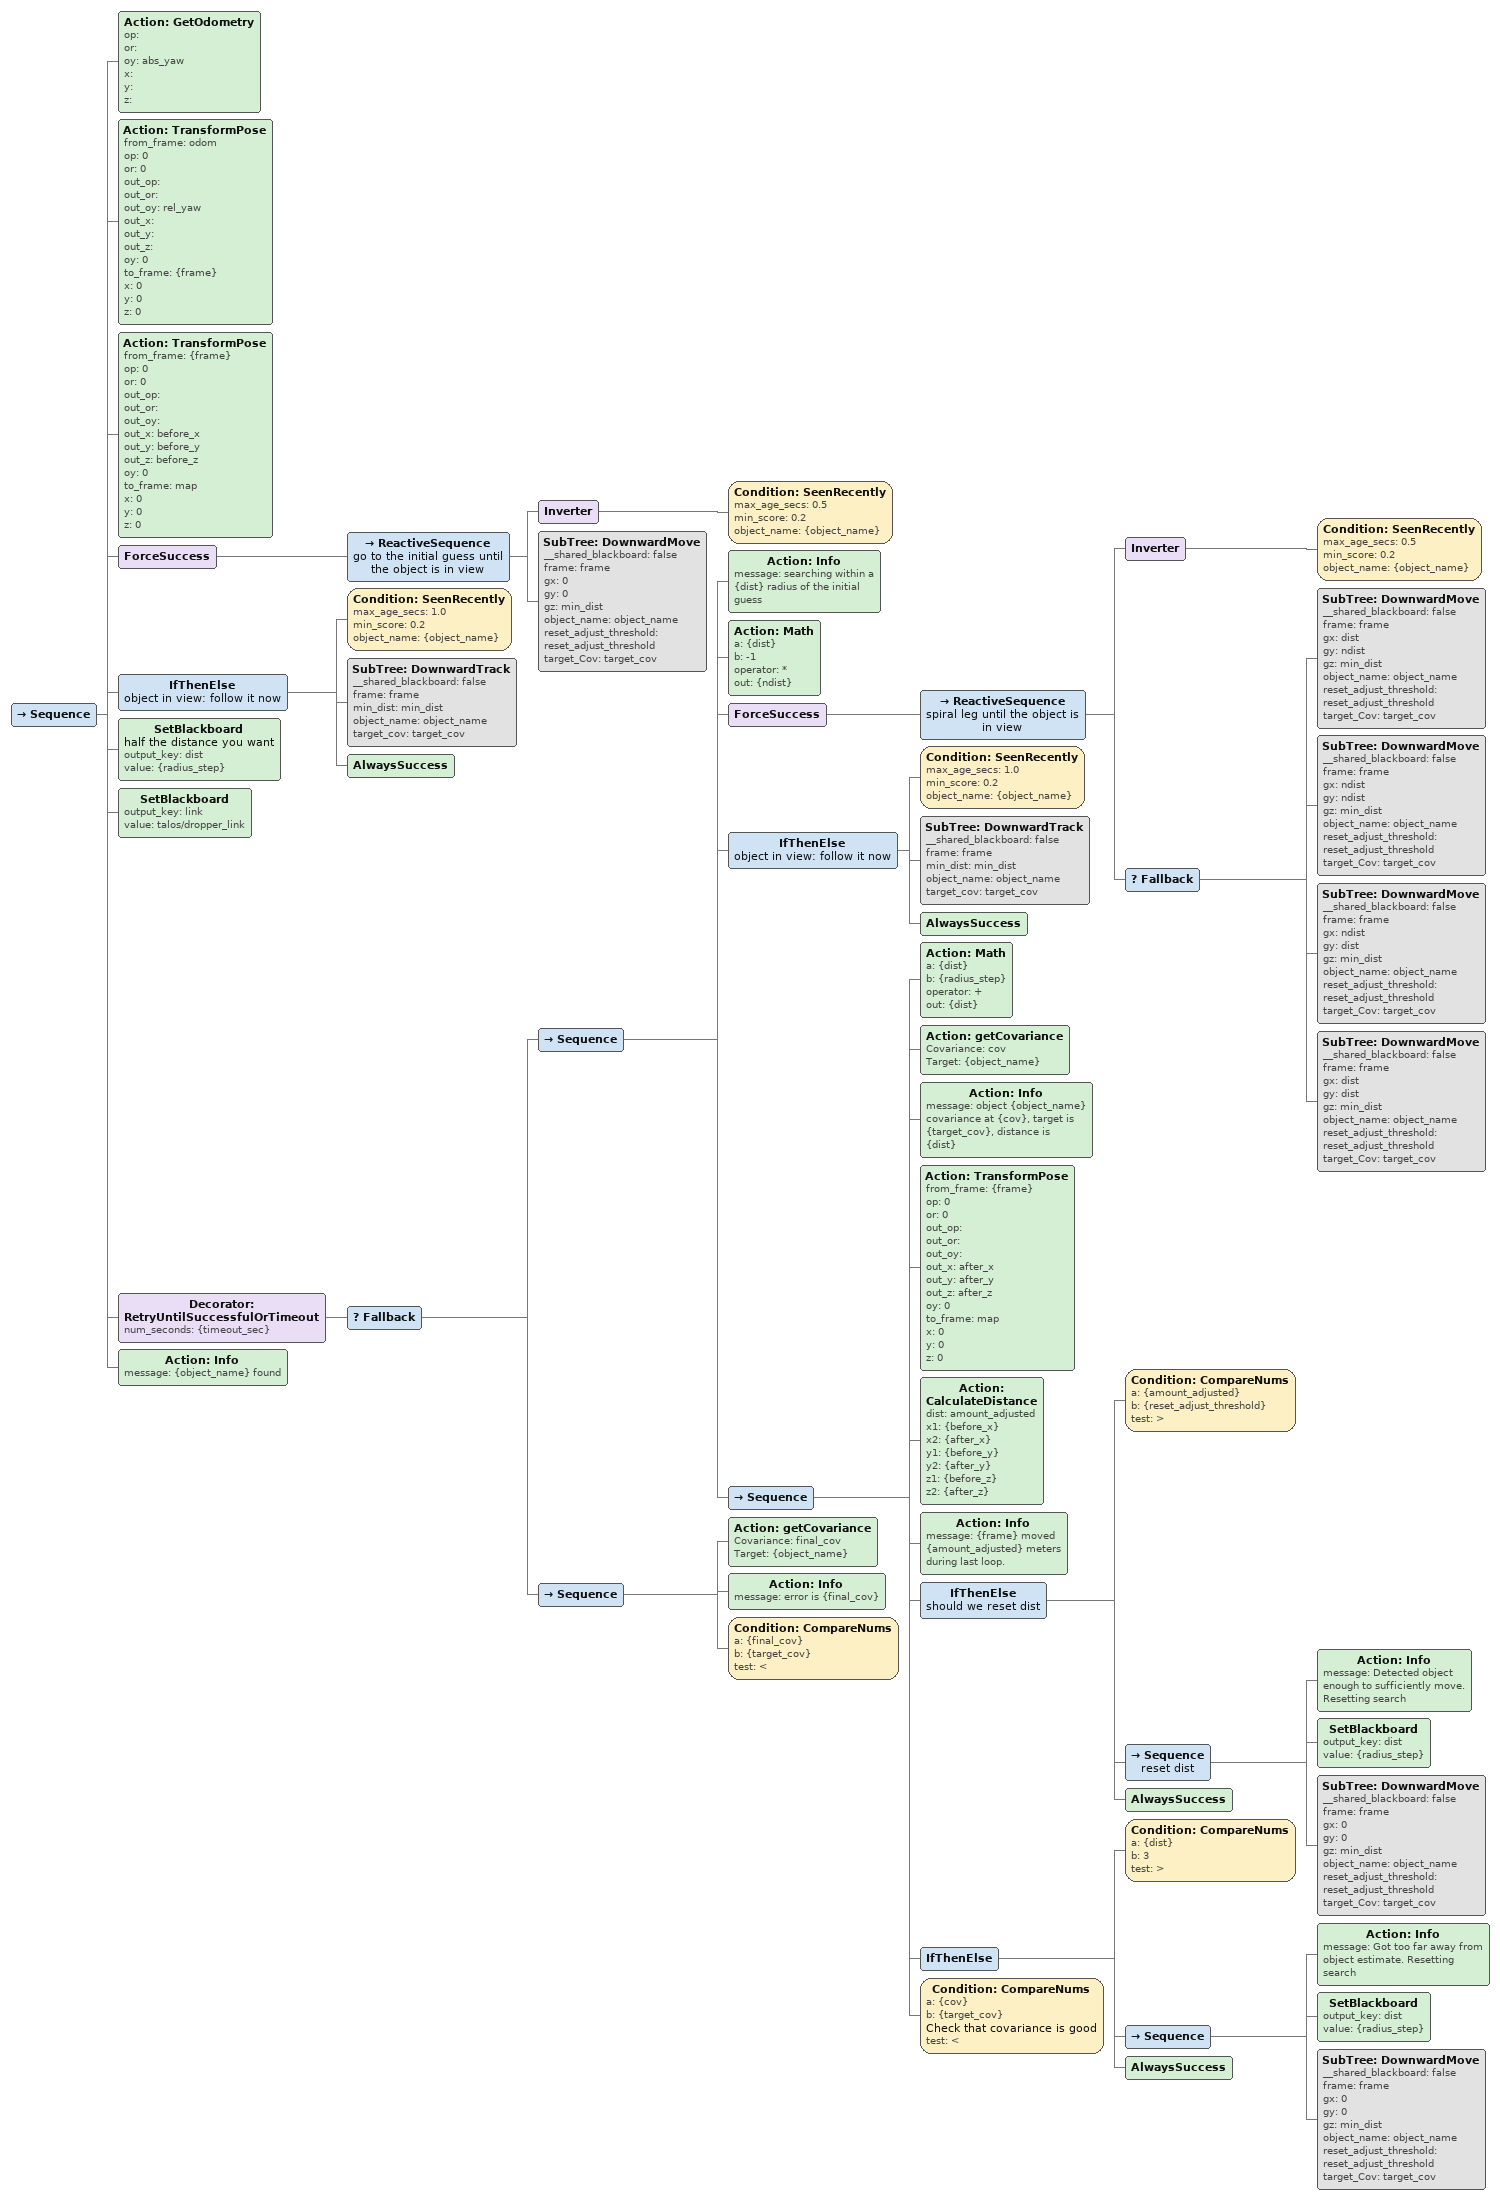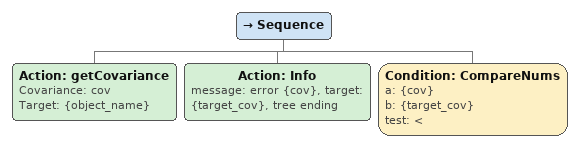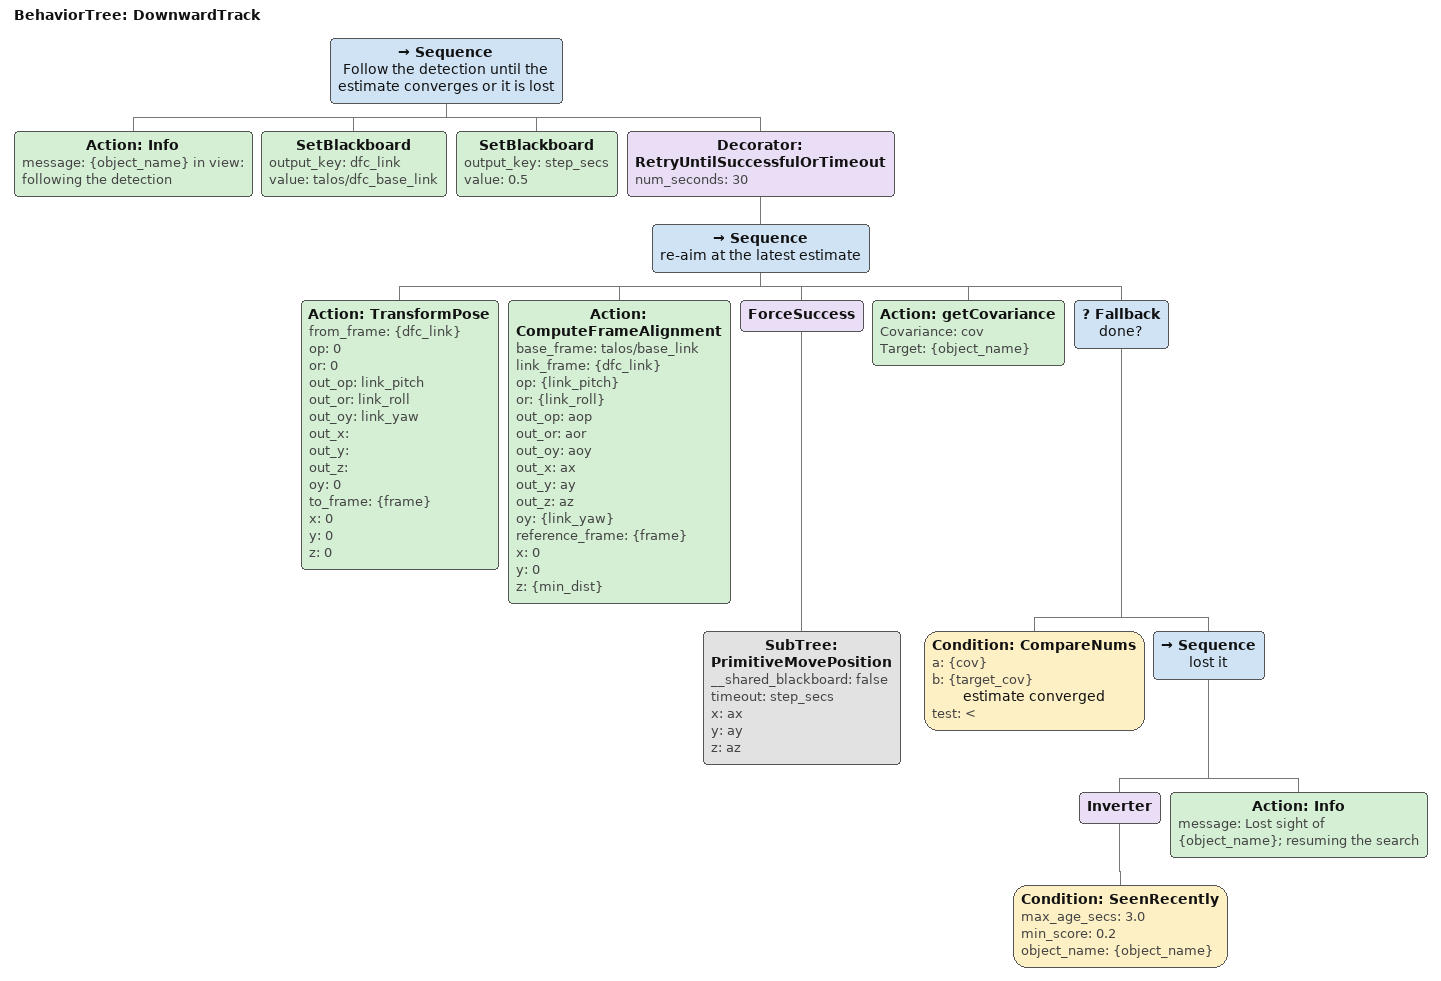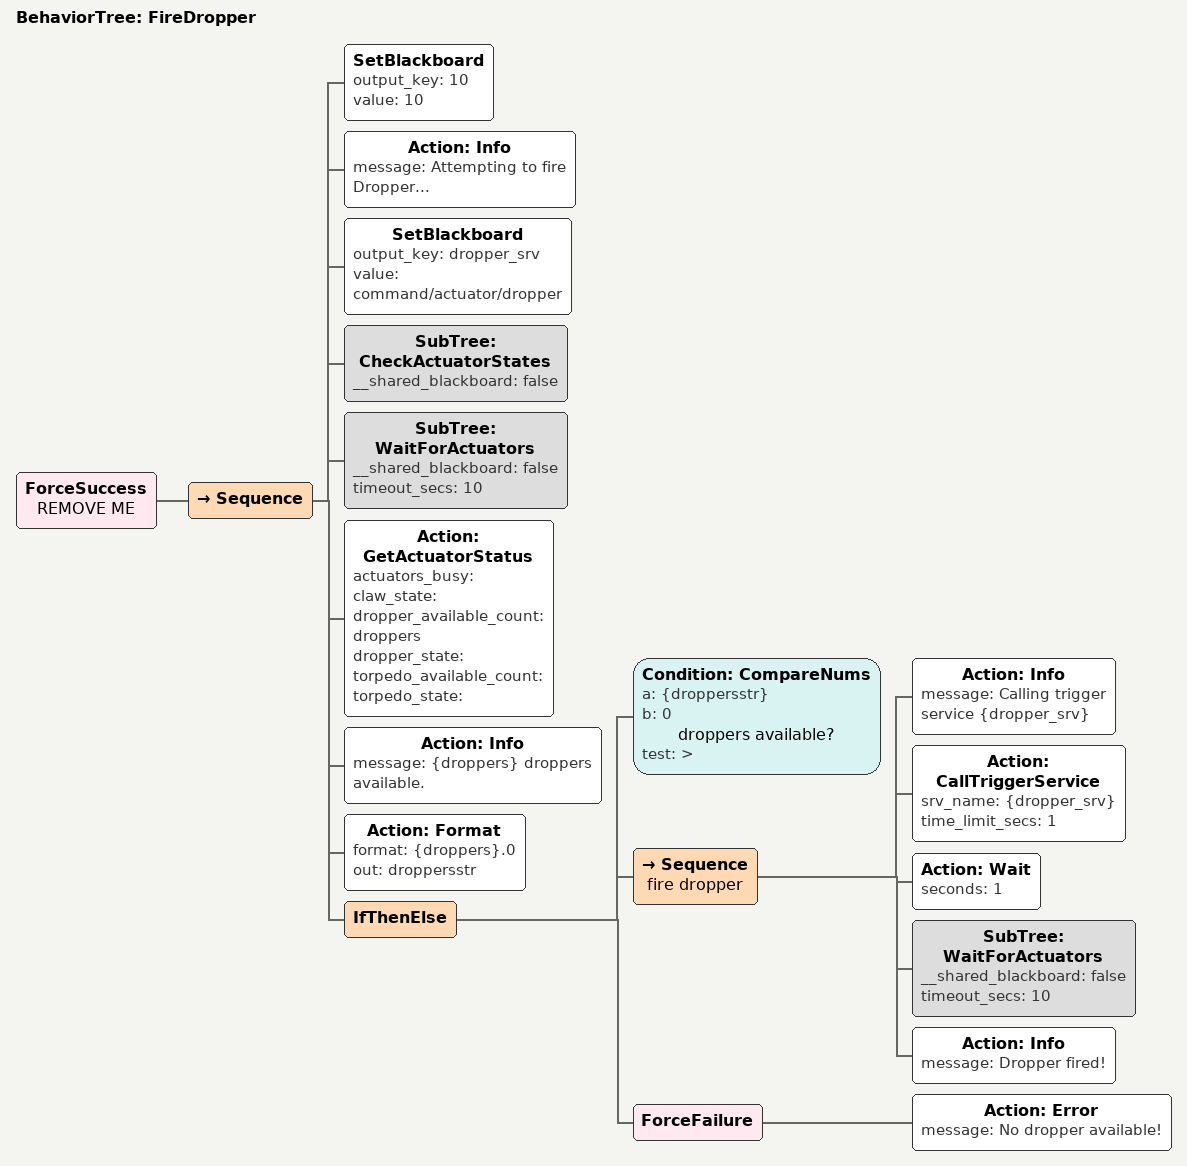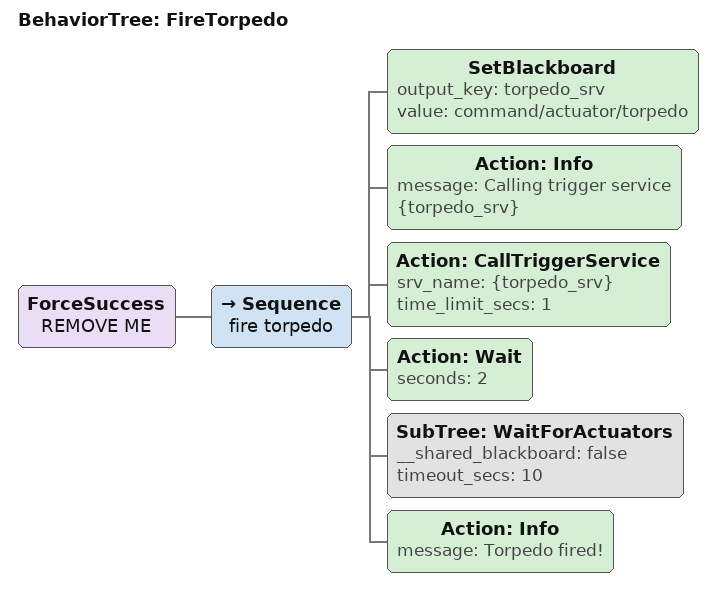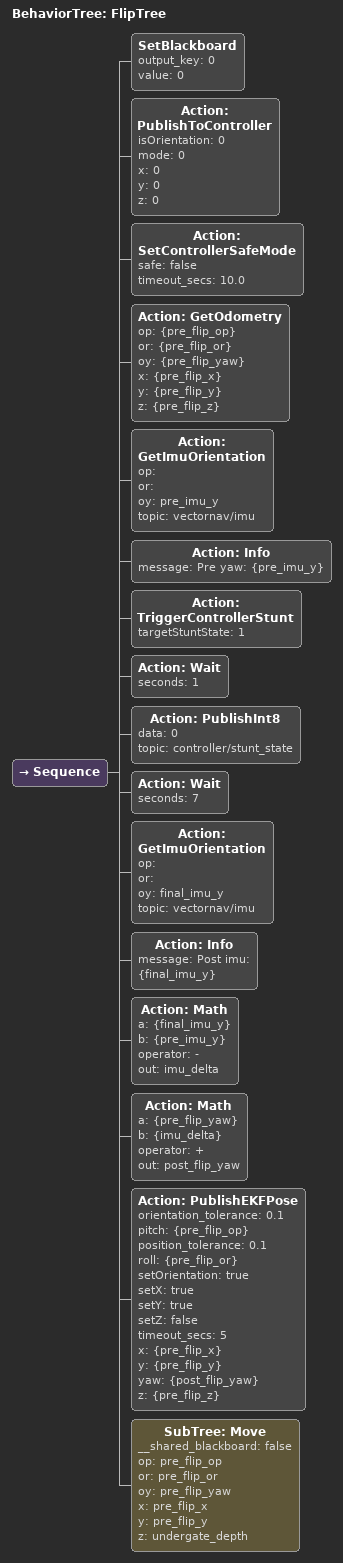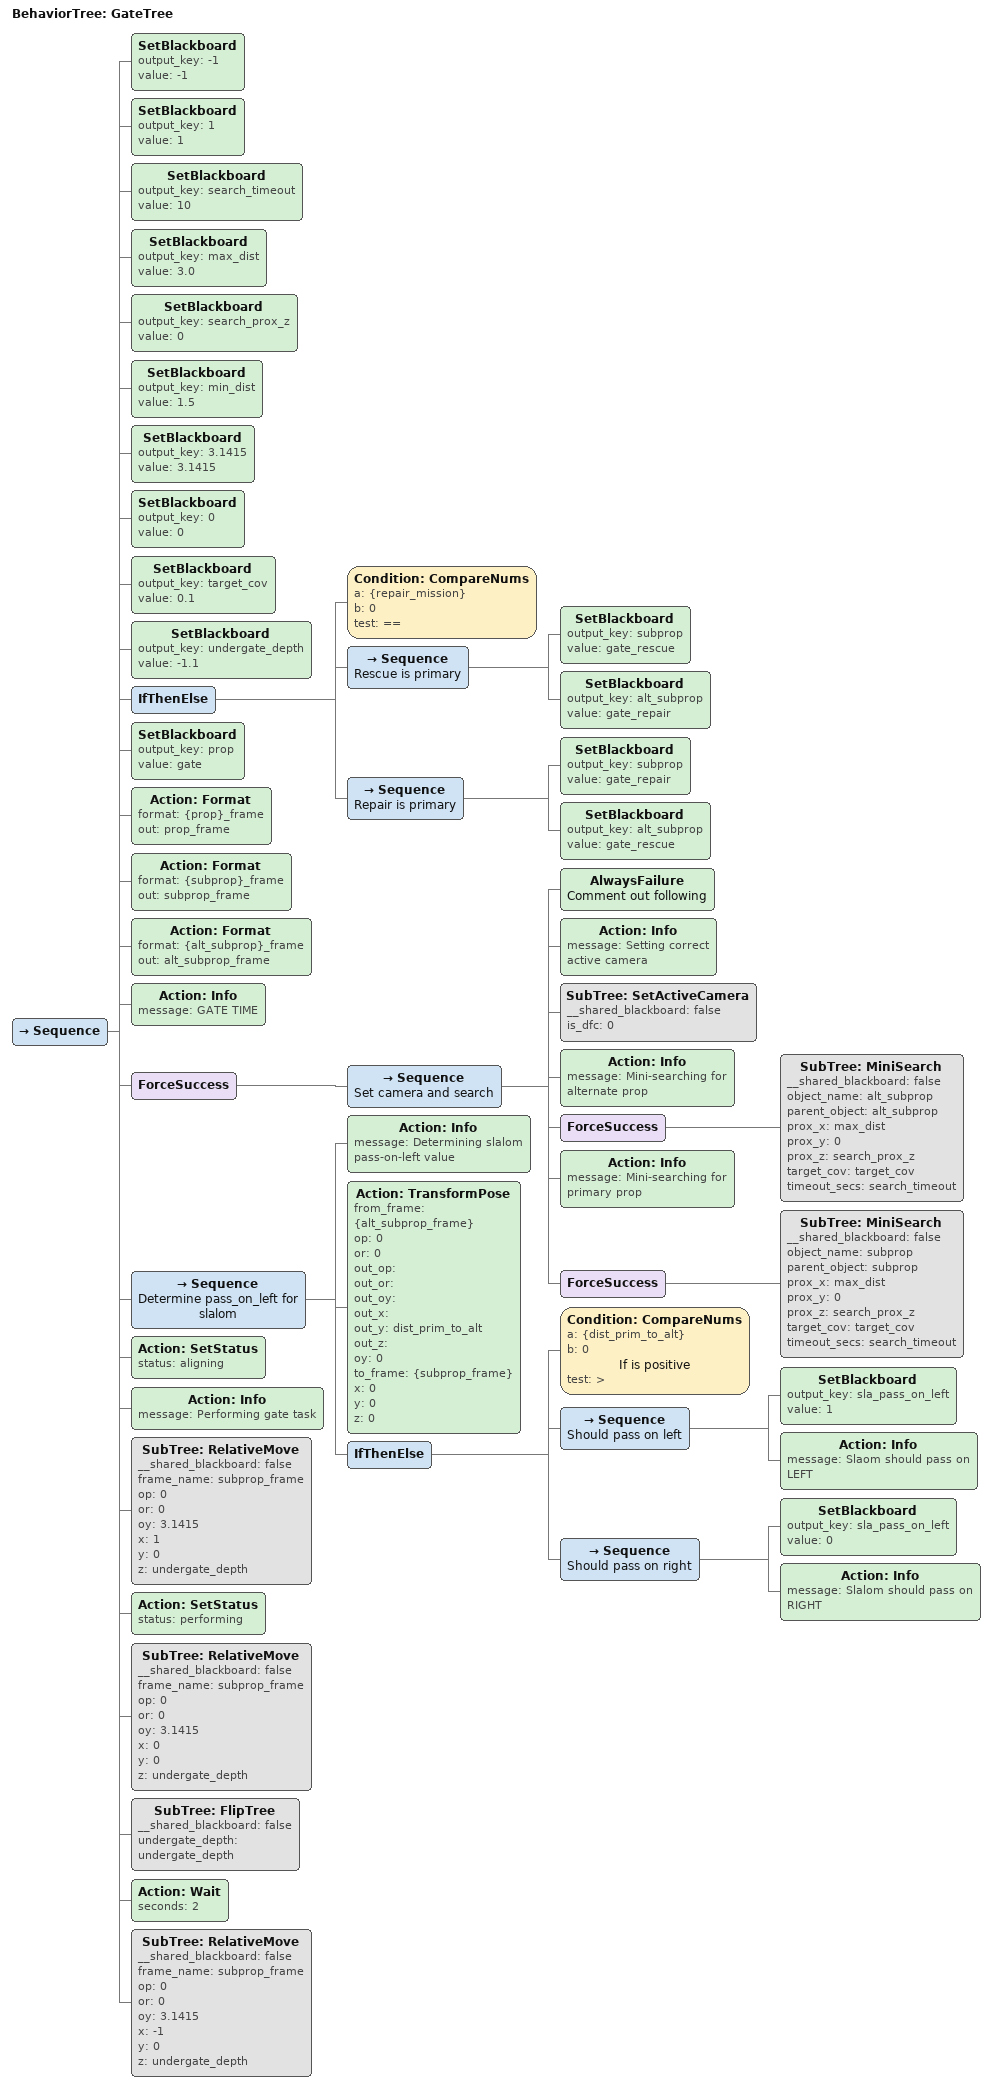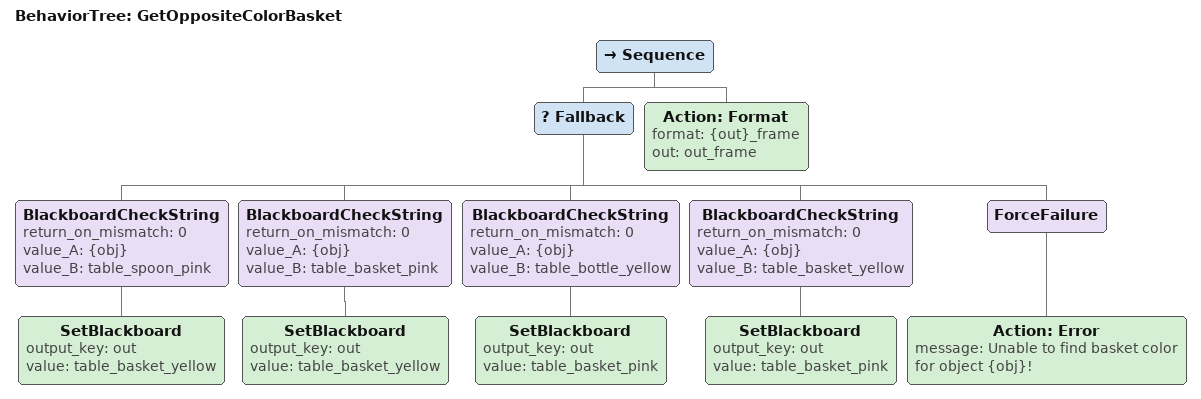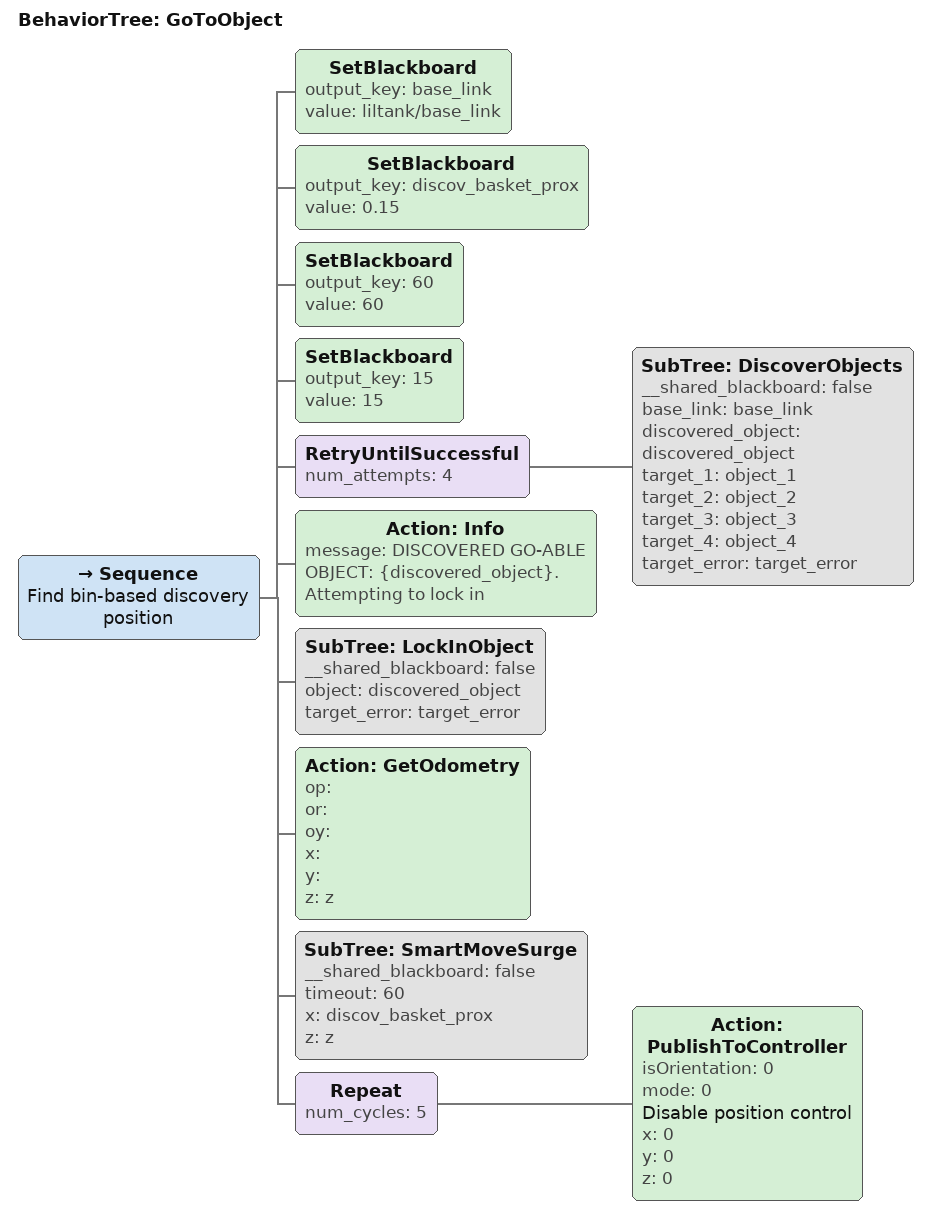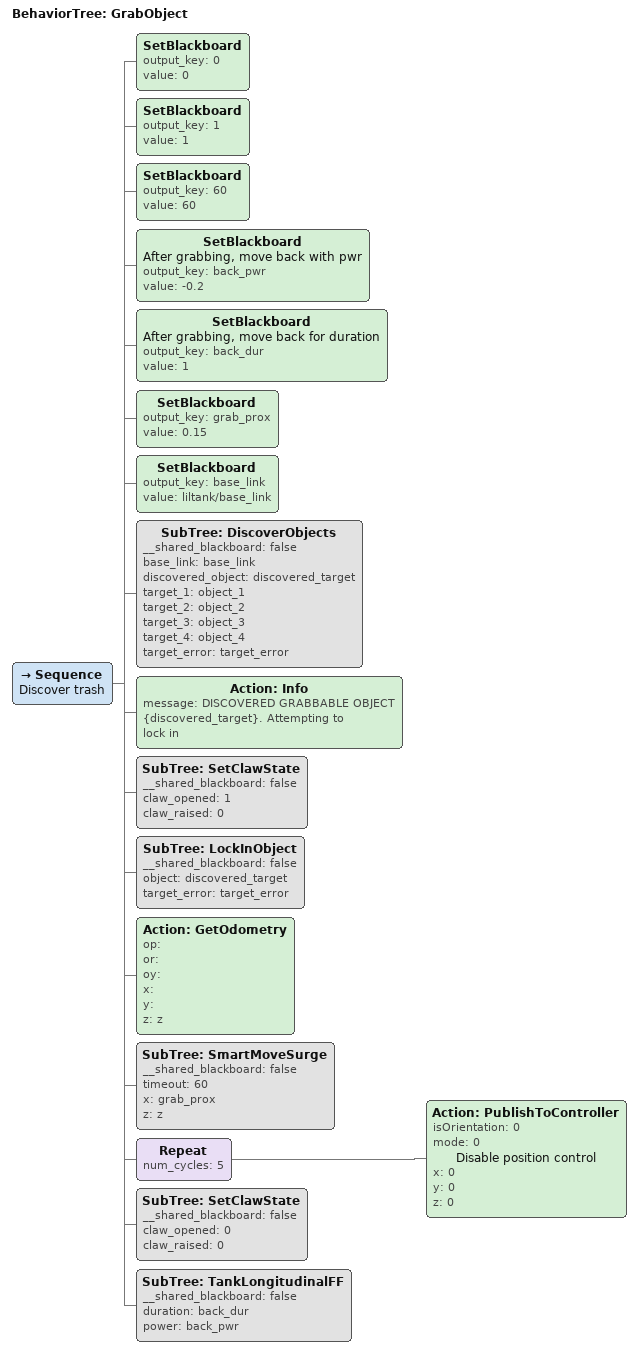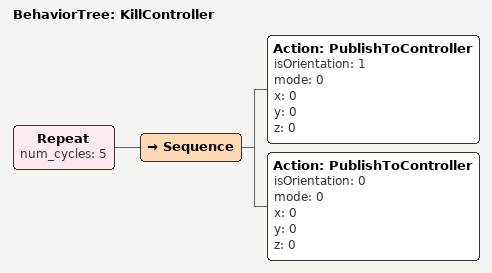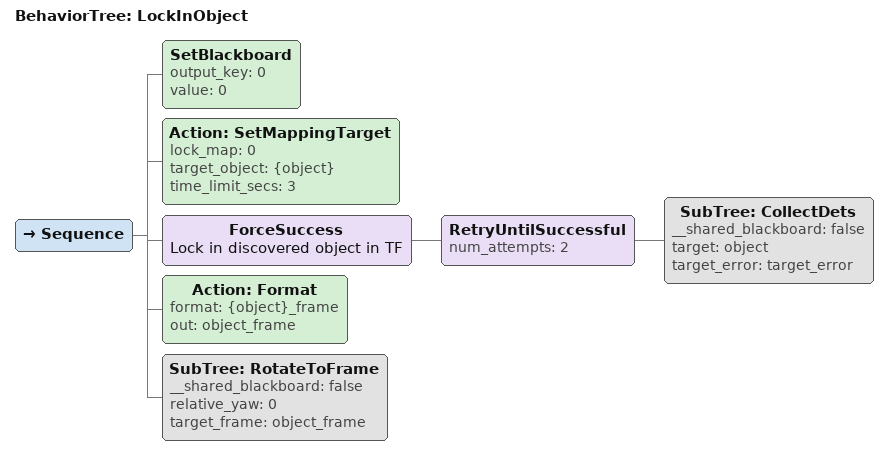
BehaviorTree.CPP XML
<Sequence>
    <Action ID="GetOdometry" op="" or="" oy="abs_yaw" x="" y="" z=""/>
    <Action ID="TransformPose" from_frame="odom" op="0" or="0" out_op="" out_or="" out_oy="rel_yaw" out_x="" out_y="" out_z="" oy="0" to_frame="{frame}" x="0" y="0" z="0"/>
    <Action ID="TransformPose" from_frame="{frame}" op="0" or="0" out_op="" out_or="" out_oy="" out_x="before_x" out_y="before_y" out_z="before_z" oy="0" to_frame="map" x="0" y="0" z="0"/>
    <ForceSuccess>
        <ReactiveSequence name="go to the initial guess until the object is in view">
            <Inverter>
                <Condition ID="SeenRecently" max_age_secs="0.5" min_score="0.2" object_name="{object_name}"/>
            </Inverter>
            <SubTree ID="DownwardMove" __shared_blackboard="false" frame="frame" gx="0" gy="0" gz="min_dist" object_name="object_name" reset_adjust_threshold="reset_adjust_threshold" target_Cov="target_cov"/>
        </ReactiveSequence>
    </ForceSuccess>
    <IfThenElse name="object in view: follow it now">
        <Condition ID="SeenRecently" max_age_secs="1.0" min_score="0.2" object_name="{object_name}"/>
        <SubTree ID="DownwardTrack" __shared_blackboard="false" frame="frame" min_dist="min_dist" object_name="object_name" target_cov="target_cov"/>
        <AlwaysSuccess/>
    </IfThenElse>
    <SetBlackboard name="half the distance you want" output_key="dist" value="{radius_step}"/>
    <SetBlackboard output_key="link" value="talos/dropper_link"/>
    <Decorator ID="RetryUntilSuccessfulOrTimeout" num_seconds="{timeout_sec}">
        <Fallback>
            <Sequence>
                <Action ID="Info" message="searching within a {dist} radius of the initial guess"/>
                <Action ID="Math" a="{dist}" b="-1" operator="*" out="{ndist}"/>
                <ForceSuccess>
                    <ReactiveSequence name="spiral leg until the object is in view">
                        <Inverter>
                            <Condition ID="SeenRecently" max_age_secs="0.5" min_score="0.2" object_name="{object_name}"/>
                        </Inverter>
                        <Fallback>
                            <SubTree ID="DownwardMove" __shared_blackboard="false" frame="frame" gx="dist" gy="ndist" gz="min_dist" object_name="object_name" reset_adjust_threshold="reset_adjust_threshold" target_Cov="target_cov"/>
                            <SubTree ID="DownwardMove" __shared_blackboard="false" frame="frame" gx="ndist" gy="ndist" gz="min_dist" object_name="object_name" reset_adjust_threshold="reset_adjust_threshold" target_Cov="target_cov"/>
                            <SubTree ID="DownwardMove" __shared_blackboard="false" frame="frame" gx="ndist" gy="dist" gz="min_dist" object_name="object_name" reset_adjust_threshold="reset_adjust_threshold" target_Cov="target_cov"/>
                            <SubTree ID="DownwardMove" __shared_blackboard="false" frame="frame" gx="dist" gy="dist" gz="min_dist" object_name="object_name" reset_adjust_threshold="reset_adjust_threshold" target_Cov="target_cov"/>
                        </Fallback>
                    </ReactiveSequence>
                </ForceSuccess>
                <IfThenElse name="object in view: follow it now">
                    <Condition ID="SeenRecently" max_age_secs="1.0" min_score="0.2" object_name="{object_name}"/>
                    <SubTree ID="DownwardTrack" __shared_blackboard="false" frame="frame" min_dist="min_dist" object_name="object_name" target_cov="target_cov"/>
                    <AlwaysSuccess/>
                </IfThenElse>
                <Sequence>
                    <Action ID="Math" a="{dist}" b="{radius_step}" operator="+" out="{dist}"/>
                    <Action Covariance="cov" ID="getCovariance" Target="{object_name}"/>
                    <Action ID="Info" message="object {object_name} covariance at {cov}, target is {target_cov}, distance is {dist}"/>
                    <Action ID="TransformPose" from_frame="{frame}" op="0" or="0" out_op="" out_or="" out_oy="" out_x="after_x" out_y="after_y" out_z="after_z" oy="0" to_frame="map" x="0" y="0" z="0"/>
                    <Action ID="CalculateDistance" dist="amount_adjusted" x1="{before_x}" x2="{after_x}" y1="{before_y}" y2="{after_y}" z1="{before_z}" z2="{after_z}"/>
                    <Action ID="Info" message="{frame} moved {amount_adjusted} meters during last loop."/>
                    <IfThenElse name="should we reset dist">
                        <Condition ID="CompareNums" a="{amount_adjusted}" b="{reset_adjust_threshold}" test=">"/>
                        <Sequence name="reset dist">
                            <Action ID="Info" message="Detected object enough to sufficiently move. Resetting search"/>
                            <SetBlackboard output_key="dist" value="{radius_step}"/>
                            <SubTree ID="DownwardMove" __shared_blackboard="false" frame="frame" gx="0" gy="0" gz="min_dist" object_name="object_name" reset_adjust_threshold="reset_adjust_threshold" target_Cov="target_cov"/>
                        </Sequence>
                        <AlwaysSuccess/>
                    </IfThenElse>
                    <IfThenElse>
                        <Condition ID="CompareNums" a="{dist}" b="3" test=">"/>
                        <Sequence>
                            <Action ID="Info" message="Got too far away from object estimate. Resetting search"/>
                            <SetBlackboard output_key="dist" value="{radius_step}"/>
                            <SubTree ID="DownwardMove" __shared_blackboard="false" frame="frame" gx="0" gy="0" gz="min_dist" object_name="object_name" reset_adjust_threshold="reset_adjust_threshold" target_Cov="target_cov"/>
                        </Sequence>
                        <AlwaysSuccess/>
                    </IfThenElse>
                    <Condition ID="CompareNums" a="{cov}" b="{target_cov}" name="Check that covariance is good" test="&lt;"/>
                </Sequence>
            </Sequence>
            <Sequence>
                <Action Covariance="final_cov" ID="getCovariance" Target="{object_name}"/>
                <Action ID="Info" message="error is {final_cov}"/>
                <Condition ID="CompareNums" a="{final_cov}" b="{target_cov}" test="&lt;"/>
            </Sequence>
        </Fallback>
    </Decorator>
    <Action ID="Info" message="{object_name} found"/>
</Sequence>

<Sequence>
    <Action Covariance="cov" ID="getCovariance" Target="{object_name}"/>
    <Action ID="Info" message="error {cov}, target: {target_cov}, tree ending"/>
    <Condition ID="CompareNums" a="{cov}" b="{target_cov}" test="&lt;"/>
</Sequence>

<BehaviorTree ID="DownwardTrack">
    <Sequence name="Follow the detection until the estimate converges or it is lost">
        <Action ID="Info" message="{object_name} in view: following the detection"/>
        <SetBlackboard output_key="dfc_link" value="talos/dfc_base_link"/>
        <SetBlackboard output_key="step_secs" value="0.5"/>
        <Decorator ID="RetryUntilSuccessfulOrTimeout" num_seconds="30">
            <Sequence name="re-aim at the latest estimate">
                <Action ID="TransformPose" from_frame="{dfc_link}" op="0" or="0" out_op="link_pitch" out_or="link_roll" out_oy="link_yaw" out_x="" out_y="" out_z="" oy="0" to_frame="{frame}" x="0" y="0" z="0"/>
                <Action ID="ComputeFrameAlignment" base_frame="talos/base_link" link_frame="{dfc_link}" op="{link_pitch}" or="{link_roll}" out_op="aop" out_or="aor" out_oy="aoy" out_x="ax" out_y="ay" out_z="az" oy="{link_yaw}" reference_frame="{frame}" x="0" y="0" z="{min_dist}"/>
                <ForceSuccess>
                    <SubTree ID="PrimitiveMovePosition" __shared_blackboard="false" timeout="step_secs" x="ax" y="ay" z="az"/>
                </ForceSuccess>
                <Action Covariance="cov" ID="getCovariance" Target="{object_name}"/>
                <Fallback name="done?">
                    <Condition ID="CompareNums" a="{cov}" b="{target_cov}" name="estimate converged" test="&lt;"/>
                    <Sequence name="lost it">
                        <Inverter>
                            <Condition ID="SeenRecently" max_age_secs="3.0" min_score="0.2" object_name="{object_name}"/>
                        </Inverter>
                        <Action ID="Info" message="Lost sight of {object_name}; resuming the search"/>
                    </Sequence>
                </Fallback>
            </Sequence>
        </Decorator>
    </Sequence>
</BehaviorTree>

<BehaviorTree ID="FireDropper">
    <ForceSuccess name="REMOVE ME">
        <Sequence>
            <SetBlackboard output_key="10" value="10"/>
            <Action ID="Info" message="Attempting to fire Dropper..."/>
            <SetBlackboard output_key="dropper_srv" value="command/actuator/dropper"/>
            <SubTree ID="CheckActuatorStates" __shared_blackboard="false"/>
            <SubTree ID="WaitForActuators" __shared_blackboard="false" timeout_secs="10"/>
            <Action ID="GetActuatorStatus" actuators_busy="" claw_state="" dropper_available_count="droppers" dropper_state="" torpedo_available_count="" torpedo_state=""/>
            <Action ID="Info" message="{droppers} droppers available."/>
            <Action ID="Format" format="{droppers}.0" out="droppersstr"/>
            <IfThenElse>
                <Condition ID="CompareNums" a="{droppersstr}" b="0" name="droppers available?" test=">"/>
                <Sequence name="fire dropper">
                    <Action ID="Info" message="Calling trigger service {dropper_srv}"/>
                    <Action ID="CallTriggerService" srv_name="{dropper_srv}" time_limit_secs="1"/>
                    <Action ID="Wait" seconds="1"/>
                    <SubTree ID="WaitForActuators" __shared_blackboard="false" timeout_secs="10"/>
                    <Action ID="Info" message="Dropper fired!"/>
                </Sequence>
                <ForceFailure>
                    <Action ID="Error" message="No dropper available!"/>
                </ForceFailure>
            </IfThenElse>
        </Sequence>
    </ForceSuccess>
</BehaviorTree>

<BehaviorTree ID="FireTorpedo">
    <ForceSuccess name="REMOVE ME">
        <Sequence name="fire torpedo">
            <SetBlackboard output_key="torpedo_srv" value="command/actuator/torpedo"/>
            <Action ID="Info" message="Calling trigger service {torpedo_srv}"/>
            <Action ID="CallTriggerService" srv_name="{torpedo_srv}" time_limit_secs="1"/>
            <Action ID="Wait" seconds="2"/>
            <SubTree ID="WaitForActuators" __shared_blackboard="false" timeout_secs="10"/>
            <Action ID="Info" message="Torpedo fired!"/>
        </Sequence>
    </ForceSuccess>
</BehaviorTree>

<BehaviorTree ID="FlipTree">
    <Sequence>
        <SetBlackboard output_key="0" value="0"/>
        <Action ID="PublishToController" isOrientation="0" mode="0" x="0" y="0" z="0"/>
        <Action ID="SetControllerSafeMode" safe="false" timeout_secs="10.0"/>
        <Action ID="GetOdometry" op="{pre_flip_op}" or="{pre_flip_or}" oy="{pre_flip_yaw}" x="{pre_flip_x}" y="{pre_flip_y}" z="{pre_flip_z}"/>
        <Action ID="GetImuOrientation" op="" or="" oy="pre_imu_y" topic="vectornav/imu"/>
        <Action ID="Info" message="Pre yaw: {pre_imu_y}"/>
        <Action ID="TriggerControllerStunt" targetStuntState="1"/>
        <Action ID="Wait" seconds="1"/>
        <Action ID="PublishInt8" data="0" topic="controller/stunt_state"/>
        <Action ID="Wait" seconds="7"/>
        <Action ID="GetImuOrientation" op="" or="" oy="final_imu_y" topic="vectornav/imu"/>
        <Action ID="Info" message="Post imu: {final_imu_y}"/>
        <Action ID="Math" a="{final_imu_y}" b="{pre_imu_y}" operator="-" out="imu_delta"/>
        <Action ID="Math" a="{pre_flip_yaw}" b="{imu_delta}" operator="+" out="post_flip_yaw"/>
        <Action ID="PublishEKFPose" orientation_tolerance="0.1" pitch="{pre_flip_op}" position_tolerance="0.1" roll="{pre_flip_or}" setOrientation="true" setX="true" setY="true" setZ="false" timeout_secs="5" x="{pre_flip_x}" y="{pre_flip_y}" yaw="{post_flip_yaw}" z="{pre_flip_z}"/>
        <SubTree ID="Move" __shared_blackboard="false" op="pre_flip_op" or="pre_flip_or" oy="pre_flip_yaw" x="pre_flip_x" y="pre_flip_y" z="undergate_depth"/>
    </Sequence>
</BehaviorTree>

<BehaviorTree ID="GateTree">
    <Sequence>
        <SetBlackboard output_key="-1" value="-1"/>
        <SetBlackboard output_key="1" value="1"/>
        <SetBlackboard output_key="search_timeout" value="10"/>
        <SetBlackboard output_key="max_dist" value="3.0"/>
        <SetBlackboard output_key="search_prox_z" value="0"/>
        <SetBlackboard output_key="min_dist" value="1.5"/>
        <SetBlackboard output_key="3.1415" value="3.1415"/>
        <SetBlackboard output_key="0" value="0"/>
        <SetBlackboard output_key="target_cov" value="0.1"/>
        <SetBlackboard output_key="undergate_depth" value="-1.1"/>
        <IfThenElse>
            <Condition ID="CompareNums" a="{repair_mission}" b="0" test="=="/>
            <Sequence name="Rescue is primary">
                <SetBlackboard output_key="subprop" value="gate_rescue"/>
                <SetBlackboard output_key="alt_subprop" value="gate_repair"/>
            </Sequence>
            <Sequence name="Repair is primary">
                <SetBlackboard output_key="subprop" value="gate_repair"/>
                <SetBlackboard output_key="alt_subprop" value="gate_rescue"/>
            </Sequence>
        </IfThenElse>
        <SetBlackboard output_key="prop" value="gate"/>
        <Action ID="Format" format="{prop}_frame" out="prop_frame"/>
        <Action ID="Format" format="{subprop}_frame" out="subprop_frame"/>
        <Action ID="Format" format="{alt_subprop}_frame" out="alt_subprop_frame"/>
        <Action ID="Info" message="GATE TIME"/>
        <ForceSuccess>
            <Sequence name="Set camera and search">
                <AlwaysFailure name="Comment out following"/>
                <Action ID="Info" message="Setting correct active camera"/>
                <SubTree ID="SetActiveCamera" __shared_blackboard="false" is_dfc="0"/>
                <Action ID="Info" message="Mini-searching for alternate prop"/>
                <ForceSuccess>
                    <SubTree ID="MiniSearch" __shared_blackboard="false" object_name="alt_subprop" parent_object="alt_subprop" prox_x="max_dist" prox_y="0" prox_z="search_prox_z" target_cov="target_cov" timeout_secs="search_timeout"/>
                </ForceSuccess>
                <Action ID="Info" message="Mini-searching for primary prop"/>
                <ForceSuccess>
                    <SubTree ID="MiniSearch" __shared_blackboard="false" object_name="subprop" parent_object="subprop" prox_x="max_dist" prox_y="0" prox_z="search_prox_z" target_cov="target_cov" timeout_secs="search_timeout"/>
                </ForceSuccess>
            </Sequence>
        </ForceSuccess>
        <Sequence name="Determine pass_on_left for slalom">
            <Action ID="Info" message="Determining slalom pass-on-left value"/>
            <Action ID="TransformPose" from_frame="{alt_subprop_frame}" op="0" or="0" out_op="" out_or="" out_oy="" out_x="" out_y="dist_prim_to_alt" out_z="" oy="0" to_frame="{subprop_frame}" x="0" y="0" z="0"/>
            <IfThenElse>
                <Condition ID="CompareNums" a="{dist_prim_to_alt}" b="0" name="If is positive" test=">"/>
                <Sequence name="Should pass on left">
                    <SetBlackboard output_key="sla_pass_on_left" value="1"/>
                    <Action ID="Info" message="Slaom should pass on LEFT"/>
                </Sequence>
                <Sequence name="Should pass on right">
                    <SetBlackboard output_key="sla_pass_on_left" value="0"/>
                    <Action ID="Info" message="Slalom should pass on RIGHT"/>
                </Sequence>
            </IfThenElse>
        </Sequence>
        <Action ID="SetStatus" status="aligning"/>
        <Action ID="Info" message="Performing gate task"/>
        <SubTree ID="RelativeMove" __shared_blackboard="false" frame_name="subprop_frame" op="0" or="0" oy="3.1415" x="1" y="0" z="undergate_depth"/>
        <Action ID="SetStatus" status="performing"/>
        <SubTree ID="RelativeMove" __shared_blackboard="false" frame_name="subprop_frame" op="0" or="0" oy="3.1415" x="0" y="0" z="undergate_depth"/>
        <SubTree ID="FlipTree" __shared_blackboard="false" undergate_depth="undergate_depth"/>
        <Action ID="Wait" seconds="2"/>
        <SubTree ID="RelativeMove" __shared_blackboard="false" frame_name="subprop_frame" op="0" or="0" oy="3.1415" x="-1" y="0" z="undergate_depth"/>
    </Sequence>
</BehaviorTree>

<BehaviorTree ID="GetOppositeColorBasket">
    <Sequence>
        <Fallback>
            <BlackboardCheckString return_on_mismatch="0" value_A="{obj}" value_B="table_spoon_pink">
                <SetBlackboard output_key="out" value="table_basket_yellow"/>
            </BlackboardCheckString>
            <BlackboardCheckString return_on_mismatch="0" value_A="{obj}" value_B="table_basket_pink">
                <SetBlackboard output_key="out" value="table_basket_yellow"/>
            </BlackboardCheckString>
            <BlackboardCheckString return_on_mismatch="0" value_A="{obj}" value_B="table_bottle_yellow">
                <SetBlackboard output_key="out" value="table_basket_pink"/>
            </BlackboardCheckString>
            <BlackboardCheckString return_on_mismatch="0" value_A="{obj}" value_B="table_basket_yellow">
                <SetBlackboard output_key="out" value="table_basket_pink"/>
            </BlackboardCheckString>
            <ForceFailure>
                <Action ID="Error" message="Unable to find basket color for object {obj}!"/>
            </ForceFailure>
        </Fallback>
        <Action ID="Format" format="{out}_frame" out="out_frame"/>
    </Sequence>
</BehaviorTree>

<BehaviorTree ID="GoToObject">
    <Sequence name="Find bin-based discovery position">
        <SetBlackboard output_key="base_link" value="liltank/base_link"/>
        <SetBlackboard output_key="discov_basket_prox" value="0.15"/>
        <SetBlackboard output_key="60" value="60"/>
        <SetBlackboard output_key="15" value="15"/>
        <RetryUntilSuccessful num_attempts="4">
            <SubTree ID="DiscoverObjects" __shared_blackboard="false" base_link="base_link" discovered_object="discovered_object" target_1="object_1" target_2="object_2" target_3="object_3" target_4="object_4" target_error="target_error"/>
        </RetryUntilSuccessful>
        <Action ID="Info" message="DISCOVERED GO-ABLE OBJECT: {discovered_object}. Attempting to lock in"/>
        <SubTree ID="LockInObject" __shared_blackboard="false" object="discovered_object" target_error="target_error"/>
        <Action ID="GetOdometry" op="" or="" oy="" x="" y="" z="z"/>
        <SubTree ID="SmartMoveSurge" __shared_blackboard="false" timeout="60" x="discov_basket_prox" z="z"/>
        <Repeat num_cycles="5">
            <Action ID="PublishToController" isOrientation="0" mode="0" name="Disable position control" x="0" y="0" z="0"/>
        </Repeat>
    </Sequence>
</BehaviorTree>

<BehaviorTree ID="GrabObject">
    <Sequence name="Discover trash">
        <SetBlackboard output_key="0" value="0"/>
        <SetBlackboard output_key="1" value="1"/>
        <SetBlackboard output_key="60" value="60"/>
        <SetBlackboard name="After grabbing, move back with pwr" output_key="back_pwr" value="-0.2"/>
        <SetBlackboard name="After grabbing, move back for duration" output_key="back_dur" value="1"/>
        <SetBlackboard output_key="grab_prox" value="0.15"/>
        <SetBlackboard output_key="base_link" value="liltank/base_link"/>
        <SubTree ID="DiscoverObjects" __shared_blackboard="false" base_link="base_link" discovered_object="discovered_target" target_1="object_1" target_2="object_2" target_3="object_3" target_4="object_4" target_error="target_error"/>
        <Action ID="Info" message="DISCOVERED GRABBABLE OBJECT {discovered_target}. Attempting to lock in"/>
        <SubTree ID="SetClawState" __shared_blackboard="false" claw_opened="1" claw_raised="0"/>
        <SubTree ID="LockInObject" __shared_blackboard="false" object="discovered_target" target_error="target_error"/>
        <Action ID="GetOdometry" op="" or="" oy="" x="" y="" z="z"/>
        <SubTree ID="SmartMoveSurge" __shared_blackboard="false" timeout="60" x="grab_prox" z="z"/>
        <Repeat num_cycles="5">
            <Action ID="PublishToController" isOrientation="0" mode="0" name="Disable position control" x="0" y="0" z="0"/>
        </Repeat>
        <SubTree ID="SetClawState" __shared_blackboard="false" claw_opened="0" claw_raised="0"/>
        <SubTree ID="TankLongitudinalFF" __shared_blackboard="false" duration="back_dur" power="back_pwr"/>
    </Sequence>
</BehaviorTree>

<BehaviorTree ID="KillController">
    <Repeat num_cycles="5">
        <Sequence>
            <Action ID="PublishToController" isOrientation="1" mode="0" x="0" y="0" z="0"/>
            <Action ID="PublishToController" isOrientation="0" mode="0" x="0" y="0" z="0"/>
        </Sequence>
    </Repeat>
</BehaviorTree>

<BehaviorTree ID="LockInObject">
    <Sequence>
        <SetBlackboard output_key="0" value="0"/>
        <Action ID="SetMappingTarget" lock_map="0" target_object="{object}" time_limit_secs="3"/>
        <ForceSuccess name="Lock in discovered object in TF">
            <RetryUntilSuccessful num_attempts="2">
                <SubTree ID="CollectDets" __shared_blackboard="false" target="object" target_error="target_error"/>
            </RetryUntilSuccessful>
        </ForceSuccess>
        <Action ID="Format" format="{object}_frame" out="object_frame"/>
        <SubTree ID="RotateToFrame" __shared_blackboard="false" relative_yaw="0" target_frame="object_frame"/>
    </Sequence>
</BehaviorTree>
